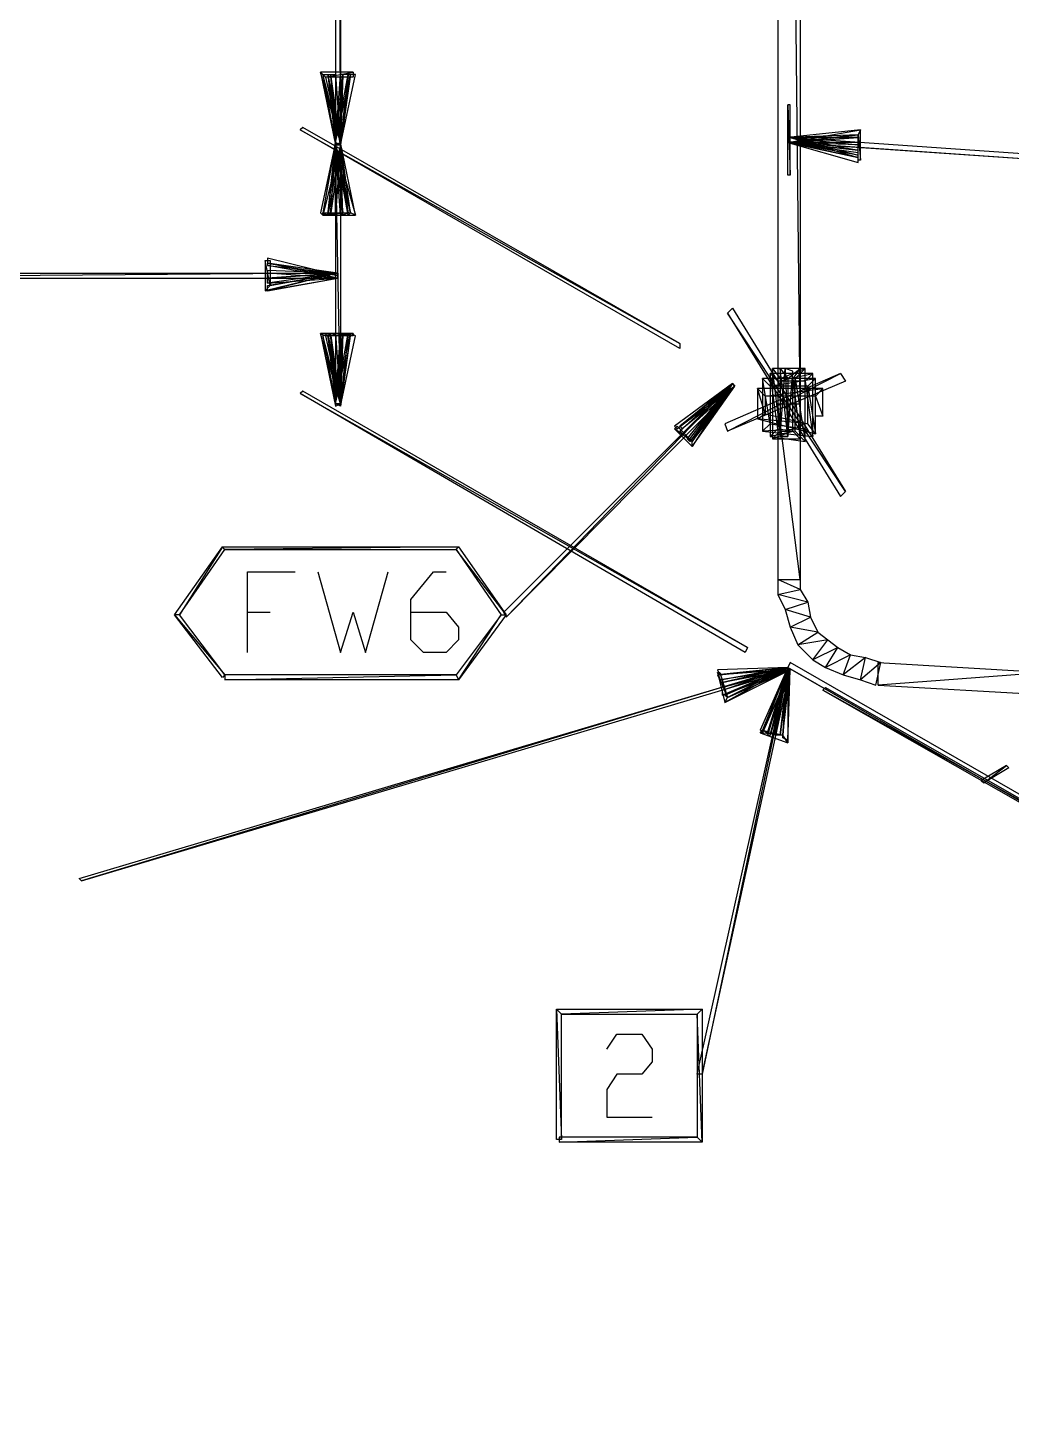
# Model space of a CAD drawing. Header units: millimetres. Extents: x 0 to 818, y 0 to 746.
# Drawn here: x 294 to 341, y 213.3 to 279.2 of the extents above; entities that cross this region are included whole.
import ezdxf

# ---------------------------------------------------------------- set-up
doc = ezdxf.new("R2010")
doc.units = ezdxf.units.MM
doc.layers.add('DIAGRAM_IMAGE', color=7, linetype='Continuous')
doc.layers.add('DIAGRAM_VECTOR', color=4, linetype='Continuous')
picture_1 = doc.add_image_def('image1.png', size_in_pixel=(3409, 3109))

msp = doc.modelspace()

# ---------------------------------------------------------------- linework, layer by layer
at = {"layer": 'DIAGRAM_VECTOR'}
for p, q in [((308.92, 273.64), (308.68, 434.44)), ((308.68, 434.44), (308.68, 273.64)), ((308.92, 273.64), (308.68, 434.44)), ((308.92, 434.44), (308.92, 273.64)), ((330.88, 261.28), (329.8, 356.56)), ((329.8, 356.56), (329.8, 261.28)), ((330.88, 261.28), (329.8, 356.56)), ((330.88, 356.56), (330.88, 261.28)), ((308.92, 273.76), (307.96, 277.12)), ((307.96, 277.12), (308.68, 273.64)), ((308.92, 273.76), (307.96, 277.12)), ((307.96, 277.12), (308.2, 276.88)), ((307.96, 277.12), (308.2, 276.88)), ((309.52, 277.12), (307.96, 277.12)), ((308.2, 276.88), (309.52, 277.12)), ((308.2, 276.88), (309.52, 277.12)), ((309.52, 277.12), (309.52, 276.88)), ((308.92, 273.76), (308.08, 277)), ((308.08, 277), (308.68, 273.64)), ((308.92, 273.76), (308.08, 277)), ((308.08, 277), (308.32, 277)), ((308.2, 276.88), (308.92, 273.76)), ((309.52, 276.88), (308.2, 276.88)), ((308.32, 277), (308.92, 273.76)), ((308.92, 273.64), (308.32, 277)), ((308.32, 277), (308.68, 273.64)), ((308.92, 273.64), (308.32, 277)), ((308.32, 277), (308.44, 277)), ((308.44, 277), (308.92, 273.64)), ((308.92, 273.64), (308.44, 277)), ((308.44, 277), (308.68, 273.64)), ((308.92, 273.64), (308.44, 277)), ((308.44, 277), (308.68, 277)), ((308.68, 273.76), (309.4, 277)), ((308.68, 273.76), (309.28, 277)), ((308.68, 273.64), (309.04, 277)), ((308.68, 273.64), (308.92, 277)), ((308.68, 277), (308.92, 273.64)), ((309.4, 277), (308.92, 273.64)), ((308.92, 273.64), (309.64, 277)), ((309.4, 277), (308.92, 273.64)), ((309.28, 277), (308.92, 273.64)), ((308.92, 273.64), (309.4, 277)), ((309.28, 277), (308.92, 273.64)), ((309.04, 277), (308.92, 273.64)), ((308.92, 273.64), (309.28, 277)), ((309.04, 277), (308.92, 273.64)), ((309.04, 277), (308.92, 277)), ((308.92, 277), (308.92, 273.64)), ((308.92, 273.64), (309.04, 277)), ((308.92, 277), (308.92, 273.64)), ((309.28, 277), (309.04, 277)), ((309.4, 277), (309.28, 277)), ((309.64, 277), (309.4, 277)), ((330.4, 275.56), (330.28, 275.56)), ((330.28, 275.56), (330.4, 272.2)), ((330.28, 275.56), (330.4, 272.2)), ((330.28, 272.2), (330.28, 275.56)), ((330.4, 272.2), (330.4, 275.56)), ((307.12, 274.48), (307, 274.36)), ((325.12, 264.16), (307.12, 274.48)), ((307, 274.36), (325.12, 264.16)), ((307, 274.36), (325.12, 264.16)), ((325.12, 263.92), (307, 274.36)), ((330.28, 273.76), (333.76, 274.36)), ((333.76, 274.36), (330.28, 274)), ((330.28, 273.76), (333.76, 274.36)), ((333.64, 274.12), (330.28, 273.76)), ((330.28, 273.76), (333.64, 274.12)), ((333.64, 274.12), (330.28, 274)), ((330.28, 273.76), (333.64, 274.12)), ((330.28, 273.76), (333.64, 274.12)), ((333.64, 274.12), (330.28, 274)), ((330.28, 273.76), (333.64, 274.12)), ((330.28, 273.76), (330.4, 274)), ((330.28, 274), (330.28, 273.76)), ((330.28, 273.76), (330.4, 274)), ((330.28, 274), (330.28, 273.76)), ((333.64, 274), (330.28, 273.76)), ((330.28, 273.76), (330.4, 274)), ((330.28, 274), (330.28, 273.76)), ((333.64, 274), (330.28, 273.76)), ((330.28, 273.76), (330.28, 274)), ((330.28, 274), (333.64, 273.64)), ((330.28, 274), (330.28, 273.76)), ((330.28, 273.76), (333.64, 274)), ((333.64, 274), (330.28, 274)), ((330.28, 273.76), (333.64, 274)), ((330.28, 274), (330.28, 273.76)), ((561.16, 258.04), (330.28, 274)), ((330.4, 274), (333.64, 273.04)), ((330.4, 274), (333.64, 273.16)), ((330.4, 274), (333.64, 273.4)), ((333.76, 274.36), (333.64, 274.12)), ((333.76, 274.36), (333.64, 274.12)), ((333.64, 274.12), (333.76, 272.92)), ((333.64, 274.12), (333.76, 272.92)), ((333.64, 272.92), (333.64, 274.12)), ((333.64, 274.12), (333.64, 274)), ((333.64, 274.12), (333.64, 274)), ((333.64, 274), (333.64, 273.76)), ((333.76, 272.92), (333.76, 274.36)), ((308.68, 273.76), (307.96, 270.4)), ((308.08, 270.28), (308.68, 273.76)), ((308.08, 270.28), (308.68, 273.76)), ((308.68, 273.76), (308.08, 270.4)), ((308.92, 273.64), (308.08, 270.28)), ((308.32, 270.28), (308.68, 273.76)), ((308.32, 270.28), (308.68, 273.76)), ((308.92, 273.64), (308.32, 270.28)), ((308.68, 273.64), (308.32, 270.4)), ((308.44, 270.28), (308.68, 273.64)), ((308.44, 270.28), (308.68, 273.64)), ((308.92, 273.64), (308.44, 270.28)), ((308.68, 273.64), (308.44, 270.4)), ((308.68, 273.76), (308.92, 273.64)), ((308.92, 273.76), (308.68, 273.64)), ((308.68, 273.76), (308.92, 273.64)), ((308.92, 273.76), (308.68, 273.64)), ((308.92, 273.64), (308.68, 273.76)), ((308.68, 273.64), (308.92, 273.76)), ((308.92, 273.64), (308.68, 273.76)), ((308.68, 273.64), (308.92, 273.76)), ((308.68, 273.64), (309.64, 270.28)), ((308.68, 273.64), (309.64, 270.28)), ((309.4, 270.4), (308.68, 273.64)), ((308.68, 273.64), (309.4, 270.4)), ((308.68, 273.64), (309.4, 270.4)), ((309.28, 270.28), (308.68, 273.64)), ((308.68, 273.64), (308.92, 273.64)), ((308.92, 273.64), (308.68, 273.64)), ((308.68, 273.64), (309.28, 270.4)), ((308.68, 273.64), (309.28, 270.4)), ((309.04, 270.28), (308.68, 273.64)), ((308.68, 270.28), (308.68, 273.64)), ((308.68, 270.28), (308.68, 273.64)), ((308.68, 273.64), (308.92, 273.64)), ((308.92, 273.64), (308.68, 270.28)), ((308.92, 273.64), (308.68, 273.64)), ((308.68, 273.64), (309.04, 270.4)), ((308.68, 273.64), (309.04, 270.4)), ((308.92, 270.28), (308.68, 273.64)), ((308.92, 261.28), (308.68, 273.64)), ((308.68, 273.64), (308.68, 261.28)), ((308.92, 261.28), (308.68, 273.64)), ((308.68, 273.64), (308.92, 273.64)), ((308.92, 273.64), (308.68, 273.64)), ((308.68, 273.64), (308.92, 273.64)), ((308.92, 273.64), (308.68, 273.64)), ((308.68, 273.64), (308.92, 273.64)), ((308.68, 273.64), (308.92, 273.64)), ((309.64, 270.28), (308.92, 273.76)), ((309.4, 270.4), (308.92, 273.76)), ((309.28, 270.4), (308.92, 273.64)), ((309.04, 270.4), (308.92, 273.64)), ((308.92, 273.64), (308.92, 261.28)), ((333.64, 273.04), (330.28, 273.76)), ((330.28, 273.76), (333.64, 272.8)), ((333.64, 273.04), (330.28, 273.76)), ((333.64, 273.16), (330.28, 273.76)), ((330.28, 273.76), (333.64, 273.04)), ((333.64, 273.16), (330.28, 273.76)), ((333.64, 273.4), (330.28, 273.76)), ((330.28, 273.76), (333.64, 273.28)), ((333.64, 273.4), (330.28, 273.76)), ((333.64, 273.64), (330.28, 273.76)), ((330.28, 273.76), (333.64, 273.4)), ((333.64, 273.64), (330.28, 273.76)), ((333.64, 273.76), (330.28, 273.76)), ((330.28, 273.76), (561.16, 258.04)), ((330.28, 273.76), (561.16, 258.04)), ((561.16, 257.8), (330.28, 273.76)), ((333.64, 273.4), (333.64, 273.64)), ((333.64, 273.28), (333.64, 273.4)), ((333.64, 273.04), (333.64, 273.16)), ((333.64, 272.8), (333.64, 273.04)), ((333.76, 272.92), (333.64, 272.92)), ((330.4, 272.2), (330.28, 272.2)), ((307.96, 270.4), (308.08, 270.28)), ((309.4, 270.4), (308.08, 270.28)), ((309.4, 270.4), (308.08, 270.28)), ((308.08, 270.28), (308.08, 270.4)), ((308.08, 270.4), (309.4, 270.4)), ((308.08, 270.4), (308.32, 270.28)), ((308.08, 270.28), (309.64, 270.28)), ((308.32, 270.4), (308.44, 270.28)), ((308.44, 270.4), (308.68, 270.28)), ((309.04, 270.4), (308.92, 270.28)), ((309.28, 270.4), (309.04, 270.28)), ((309.4, 270.4), (309.28, 270.28)), ((309.64, 270.28), (309.4, 270.4)), ((309.64, 270.28), (309.4, 270.4)), ((305.56, 266.92), (305.32, 268.12)), ((305.32, 268.12), (305.32, 266.68)), ((305.56, 266.92), (305.32, 268.12)), ((305.32, 268.12), (305.56, 268.12)), ((305.44, 268.24), (305.44, 268)), ((308.8, 267.4), (305.44, 268.24)), ((305.44, 268), (308.8, 267.4)), ((305.44, 268), (308.8, 267.4)), ((308.8, 267.28), (305.44, 268)), ((305.44, 268), (305.44, 267.88)), ((308.8, 267.52), (305.44, 268)), ((305.44, 268), (305.44, 267.88)), ((308.8, 267.52), (305.44, 268)), ((305.44, 267.88), (308.8, 267.52)), ((305.44, 267.88), (308.8, 267.52)), ((308.8, 267.28), (305.44, 267.88)), ((305.44, 267.88), (308.8, 267.52)), ((305.44, 267.88), (308.8, 267.52)), ((308.8, 267.28), (305.44, 267.88)), ((305.56, 268.12), (305.56, 266.92)), ((308.8, 267.52), (280.12, 267.28)), ((308.8, 267.52), (280.12, 267.28)), ((280.12, 267.52), (308.8, 267.52)), ((280.12, 267.28), (308.8, 267.28)), ((308.8, 267.52), (305.32, 266.68)), ((308.8, 267.52), (305.32, 266.68)), ((305.32, 266.68), (308.8, 267.28)), ((305.44, 267.64), (305.44, 267.52)), ((308.8, 267.52), (305.44, 267.64)), ((308.8, 267.52), (305.44, 266.68)), ((308.8, 267.52), (305.44, 266.68)), ((305.44, 266.92), (308.8, 267.52)), ((308.8, 267.52), (305.44, 267.04)), ((308.8, 267.52), (305.44, 267.04)), ((305.44, 267.28), (308.8, 267.52)), ((305.44, 267.52), (308.8, 267.52)), ((305.44, 267.52), (308.8, 267.52)), ((308.8, 267.28), (305.44, 267.52)), ((308.8, 267.52), (305.44, 267.28)), ((308.8, 267.52), (305.44, 267.28)), ((305.44, 267.28), (305.44, 267.52)), ((305.44, 267.52), (308.8, 267.52)), ((305.44, 266.68), (308.8, 267.28)), ((305.44, 267.04), (308.8, 267.28)), ((305.44, 267.04), (305.44, 267.28)), ((305.44, 267.28), (308.8, 267.28)), ((305.56, 266.92), (308.8, 267.52)), ((308.8, 267.28), (308.8, 267.52)), ((308.8, 267.52), (308.8, 267.28)), ((308.8, 267.28), (308.8, 267.52)), ((308.8, 267.52), (308.8, 267.28)), ((308.8, 267.28), (308.8, 267.52)), ((308.8, 267.52), (308.8, 267.28)), ((308.8, 267.28), (308.8, 267.52)), ((308.8, 267.28), (308.8, 267.52)), ((308.8, 267.4), (308.8, 267.28)), ((305.32, 266.68), (305.56, 266.92)), ((305.32, 266.68), (305.56, 266.92)), ((305.44, 266.68), (305.44, 266.92)), ((327.4, 265.6), (327.64, 265.84)), ((333.04, 257.08), (327.4, 265.6)), ((327.4, 265.6), (332.8, 256.84)), ((333.04, 257.08), (327.4, 265.6)), ((327.64, 265.84), (333.04, 257.08)), ((308.92, 261.28), (307.96, 264.64)), ((307.96, 264.64), (308.68, 261.16)), ((308.92, 261.28), (307.96, 264.64)), ((307.96, 264.64), (308.2, 264.52)), ((307.96, 264.64), (308.2, 264.52)), ((309.52, 264.64), (307.96, 264.64)), ((308.08, 264.52), (308.32, 264.64)), ((308.2, 264.52), (309.52, 264.64)), ((308.2, 264.52), (309.52, 264.64)), ((308.32, 264.64), (308.92, 261.28)), ((308.32, 264.52), (308.44, 264.64)), ((308.44, 264.64), (308.92, 261.28)), ((308.44, 264.52), (308.68, 264.64)), ((308.68, 261.28), (309.4, 264.64)), ((308.68, 261.28), (309.28, 264.64)), ((308.68, 261.28), (309.04, 264.64)), ((308.68, 261.28), (308.92, 264.64)), ((308.68, 264.64), (308.92, 261.28)), ((309.4, 264.64), (308.92, 261.16)), ((309.4, 264.64), (308.92, 261.16)), ((309.28, 264.64), (308.92, 261.28)), ((309.28, 264.64), (308.92, 261.28)), ((309.04, 264.64), (308.92, 261.28)), ((309.04, 264.64), (308.92, 261.28)), ((309.04, 264.52), (308.92, 264.64)), ((308.92, 264.64), (308.92, 261.28)), ((308.92, 264.64), (308.92, 261.28)), ((309.28, 264.52), (309.04, 264.64)), ((309.4, 264.52), (309.28, 264.64)), ((309.64, 264.52), (309.4, 264.64)), ((309.52, 264.64), (309.52, 264.52)), ((308.92, 261.28), (308.08, 264.52)), ((308.08, 264.52), (308.68, 261.28)), ((308.92, 261.28), (308.08, 264.52)), ((308.2, 264.52), (308.92, 261.28)), ((309.52, 264.52), (308.2, 264.52)), ((308.92, 261.28), (308.32, 264.52)), ((308.32, 264.52), (308.68, 261.28)), ((308.92, 261.28), (308.32, 264.52)), ((308.92, 261.28), (308.44, 264.52)), ((308.44, 264.52), (308.68, 261.28)), ((308.92, 261.28), (308.44, 264.52)), ((308.92, 261.16), (309.64, 264.52)), ((308.92, 261.28), (309.4, 264.52)), ((308.92, 261.28), (309.28, 264.52)), ((308.92, 261.28), (309.04, 264.52)), ((325.12, 264.16), (325.12, 263.92)), ((332.8, 262.72), (327.28, 260.32)), ((327.4, 259.96), (332.8, 262.72)), ((327.4, 259.96), (332.8, 262.72)), ((329.8, 260.08), (329.44, 262.72)), ((329.44, 262.72), (329.44, 259.72)), ((329.8, 260.08), (329.44, 262.72)), ((329.44, 262.72), (329.8, 262.36)), ((329.44, 262.72), (329.8, 262.36)), ((331.48, 262.72), (329.44, 262.72)), ((329.92, 259.96), (329.56, 262.96)), ((329.56, 262.96), (329.56, 259.6)), ((329.92, 259.96), (329.56, 262.96)), ((329.56, 262.96), (329.92, 262.48)), ((329.56, 262.96), (329.92, 262.48)), ((331.12, 262.96), (329.56, 262.96)), ((329.8, 262.36), (331.48, 262.72)), ((329.8, 262.36), (331.48, 262.72)), ((329.92, 259.72), (330.16, 262.96)), ((330.28, 259.72), (329.92, 262.96)), ((329.92, 262.96), (329.92, 259.72)), ((330.28, 259.72), (329.92, 262.96)), ((329.92, 262.96), (330.28, 262.48)), ((329.92, 262.96), (330.28, 262.48)), ((330.88, 262.96), (329.92, 262.96)), ((329.92, 262.48), (331.12, 262.96)), ((329.92, 262.48), (331.12, 262.96)), ((330.52, 262.84), (330.16, 262.96)), ((330.16, 262.96), (330.28, 259.72)), ((330.16, 262.96), (330.28, 259.72)), ((330.28, 262.48), (330.88, 262.96)), ((330.28, 262.48), (330.88, 262.96)), ((330.28, 259.72), (330.52, 262.84)), ((330.88, 262.96), (330.52, 262.48)), ((330.88, 262.96), (330.52, 262.48)), ((331.12, 262.96), (330.64, 262.48)), ((331.12, 262.96), (330.64, 262.48)), ((330.88, 259.6), (330.88, 262.96)), ((331.12, 259.48), (331.12, 262.96)), ((331.48, 262.72), (331.12, 262.36)), ((331.48, 262.72), (331.12, 262.36)), ((331.48, 259.72), (331.48, 262.72)), ((332.8, 262.72), (333.04, 262.36)), ((316.72, 251.32), (327.64, 262.24)), ((327.64, 262.24), (316.84, 251.08)), ((327.64, 262.24), (316.84, 251.08)), ((316.84, 251.08), (327.76, 262.12)), ((327.64, 262.24), (324.88, 260.2)), ((325, 260.08), (327.64, 262.24)), ((325, 260.08), (327.64, 262.24)), ((327.76, 262.12), (325, 260.08)), ((327.64, 262.24), (325.12, 260.2)), ((327.64, 262.24), (325.12, 260.2)), ((327.64, 262.24), (325.12, 259.96)), ((325.24, 260.08), (327.64, 262.24)), ((325.24, 260.08), (327.64, 262.24)), ((325.24, 260.08), (327.64, 262.24)), ((325.24, 260.08), (327.64, 262.24)), ((325.24, 259.84), (327.64, 262.24)), ((325.24, 259.84), (327.64, 262.24)), ((327.76, 262.12), (325.24, 260.08)), ((327.76, 262.12), (325.24, 260.08)), ((327.76, 262.12), (325.24, 259.84)), ((325.48, 259.6), (327.64, 262.24)), ((325.6, 259.6), (327.64, 262.24)), ((325.6, 259.6), (327.64, 262.24)), ((327.64, 262.24), (325.6, 259.48)), ((327.64, 262.24), (325.6, 259.48)), ((325.6, 259.48), (327.76, 262.12)), ((327.64, 262.24), (325.72, 259.24)), ((327.64, 262.24), (325.72, 259.24)), ((325.72, 259.48), (327.64, 262.24)), ((327.64, 262.24), (325.72, 259.48)), ((327.64, 262.24), (325.72, 259.48)), ((327.64, 262.24), (325.72, 259.48)), ((327.64, 262.24), (325.72, 259.48)), ((325.72, 259.24), (327.76, 262.12)), ((325.72, 259.48), (327.76, 262.12)), ((325.72, 259.48), (327.76, 262.12)), ((333.04, 262.36), (327.4, 259.96)), ((327.64, 262.24), (327.76, 262.12)), ((327.76, 262.12), (327.64, 262.24)), ((327.64, 262.24), (327.76, 262.12)), ((327.76, 262.12), (327.64, 262.24)), ((327.64, 262.24), (327.76, 262.12)), ((327.76, 262.12), (327.64, 262.24)), ((327.64, 262.24), (327.76, 262.12)), ((327.76, 262.12), (327.64, 262.24)), ((327.76, 262.12), (327.64, 262.24)), ((329.2, 260.8), (328.84, 262)), ((328.84, 262), (328.84, 260.56)), ((329.2, 260.8), (328.84, 262)), ((328.84, 262), (329.2, 261.64)), ((328.84, 262), (329.2, 261.64)), ((331.96, 262), (328.84, 262)), ((329.44, 260.32), (329.08, 262.48)), ((329.08, 262.48), (329.08, 259.96)), ((329.44, 260.32), (329.08, 262.48)), ((329.08, 262.48), (329.44, 262.12)), ((329.08, 262.48), (329.44, 262.12)), ((331.6, 262.48), (329.08, 262.48)), ((329.2, 261.64), (331.96, 262)), ((329.2, 261.64), (331.96, 262)), ((329.44, 262.12), (331.6, 262.48)), ((329.44, 262.12), (331.6, 262.48)), ((329.44, 262.12), (329.44, 260.32)), ((331.24, 262.12), (329.44, 262.12)), ((329.8, 262.36), (329.8, 260.08)), ((331.12, 262.36), (329.8, 262.36)), ((329.92, 262.48), (329.92, 259.96)), ((330.64, 262.48), (329.92, 262.48)), ((330.28, 262.48), (330.28, 259.72)), ((330.52, 262.48), (330.28, 262.48)), ((330.52, 262.48), (330.88, 259.6)), ((330.52, 262.48), (330.88, 259.6)), ((330.52, 259.96), (330.52, 262.48)), ((330.64, 262.48), (331.12, 259.48)), ((330.64, 262.48), (331.12, 259.48)), ((330.64, 259.96), (330.64, 262.48)), ((331.12, 262.36), (331.48, 259.72)), ((331.12, 262.36), (331.48, 259.72)), ((331.12, 260.08), (331.12, 262.36)), ((331.6, 262.48), (331.24, 262.12)), ((331.6, 262.48), (331.24, 262.12)), ((331.24, 262.12), (331.6, 259.84)), ((331.24, 262.12), (331.6, 259.84)), ((331.24, 260.32), (331.24, 262.12)), ((331.6, 259.84), (331.6, 262.48)), ((331.96, 262), (331.6, 261.64)), ((331.96, 262), (331.6, 261.64)), ((331.96, 260.68), (331.96, 262)), ((307.12, 261.88), (307, 261.76)), ((307, 261.76), (328.36, 249.64)), ((307, 261.76), (328.36, 249.64)), ((328.24, 249.4), (307, 261.76)), ((328.36, 249.64), (307.12, 261.88)), ((308.92, 261.16), (308.68, 261.28)), ((308.68, 261.16), (308.92, 261.28)), ((308.92, 261.28), (308.68, 261.28)), ((308.68, 261.28), (308.92, 261.28)), ((308.92, 261.28), (308.68, 261.28)), ((308.68, 261.28), (308.92, 261.28)), ((308.92, 261.28), (308.68, 261.28)), ((308.68, 261.28), (308.92, 261.28)), ((308.68, 261.28), (308.92, 261.28)), ((329.2, 261.64), (329.2, 260.8)), ((331.6, 261.64), (329.2, 261.64)), ((330.88, 252.88), (329.8, 261.28)), ((329.8, 261.28), (329.8, 252.88)), ((330.88, 252.88), (329.8, 261.28)), ((329.8, 261.28), (330.88, 261.28)), ((329.8, 261.28), (330.88, 261.28)), ((330.88, 261.28), (330.88, 252.88)), ((331.6, 261.64), (331.96, 260.68)), ((331.6, 261.64), (331.96, 260.68)), ((331.6, 260.68), (331.6, 261.64)), ((328.84, 260.56), (329.2, 260.8)), ((328.84, 260.56), (329.2, 260.8)), ((329.2, 260.8), (331.24, 260.32)), ((331.96, 260.68), (331.6, 260.68)), ((324.88, 260.2), (325, 260.08)), ((324.88, 260.08), (325, 260.2)), ((325.72, 259.48), (324.88, 260.08)), ((324.88, 260.08), (325.72, 259.24)), ((325.72, 259.48), (324.88, 260.08)), ((325, 260.2), (325.72, 259.48)), ((325.12, 260.2), (325.24, 260.08)), ((325.12, 260.2), (325.24, 260.08)), ((325.12, 259.96), (325.24, 259.84)), ((327.28, 260.32), (327.4, 259.96)), ((331.24, 260.32), (328.84, 260.56)), ((328.84, 260.56), (331.6, 259.84)), ((331.24, 260.32), (328.84, 260.56)), ((329.08, 259.96), (329.44, 260.32)), ((329.08, 259.96), (329.44, 260.32)), ((331.12, 260.08), (329.08, 259.96)), ((331.12, 260.08), (329.08, 259.96)), ((329.08, 259.96), (331.48, 259.72)), ((329.44, 260.32), (331.12, 260.08)), ((329.44, 259.72), (329.8, 260.08)), ((329.44, 259.72), (329.8, 260.08)), ((330.64, 259.96), (329.44, 259.72)), ((330.64, 259.96), (329.44, 259.72)), ((330.52, 259.96), (329.56, 259.6)), ((330.52, 259.96), (329.56, 259.6)), ((329.56, 259.6), (329.92, 259.96)), ((329.56, 259.6), (329.92, 259.96)), ((329.8, 260.08), (330.64, 259.96)), ((329.92, 259.96), (330.52, 259.96)), ((330.88, 259.6), (330.52, 259.96)), ((330.88, 259.6), (330.52, 259.96)), ((331.12, 259.48), (330.64, 259.96)), ((331.12, 259.48), (330.64, 259.96)), ((331.48, 259.72), (331.12, 260.08)), ((331.48, 259.72), (331.12, 260.08)), ((331.6, 259.84), (331.24, 260.32)), ((331.6, 259.84), (331.24, 260.32)), ((325.6, 259.48), (325.48, 259.6)), ((325.72, 259.48), (325.6, 259.6)), ((325.72, 259.48), (325.6, 259.6)), ((325.72, 259.24), (325.72, 259.48)), ((325.72, 259.24), (325.72, 259.48)), ((329.44, 259.72), (331.12, 259.48)), ((329.56, 259.6), (330.88, 259.6)), ((330.28, 259.72), (329.92, 259.72)), ((329.92, 259.72), (330.28, 259.72)), ((332.8, 256.84), (333.04, 257.08)), ((301, 251.2), (303.28, 254.44)), ((303.28, 254.44), (301.24, 251.2)), ((303.28, 254.44), (301.24, 251.2)), ((301.24, 251.2), (303.4, 254.32)), ((303.4, 254.32), (303.28, 254.44)), ((303.28, 254.44), (314.56, 254.44)), ((303.4, 254.32), (303.28, 254.44)), ((314.56, 254.44), (303.4, 254.32)), ((314.56, 254.44), (303.4, 254.32)), ((303.4, 254.32), (314.44, 254.32)), ((314.44, 254.32), (314.56, 254.44)), ((314.44, 254.32), (314.56, 254.44)), ((316.84, 251.2), (314.44, 254.32)), ((314.44, 254.32), (316.6, 251.2)), ((316.84, 251.2), (314.44, 254.32)), ((314.56, 254.44), (316.84, 251.2)), ((304.48, 249.4), (304.48, 253.24)), ((304.48, 253.24), (306.76, 253.24)), ((307.84, 253.24), (308.92, 249.4)), ((310.12, 249.4), (311.2, 253.24)), ((312.28, 251.92), (313.36, 253.24)), ((313.36, 253.24), (313.96, 253.24)), ((330.88, 252.4), (329.8, 252.88)), ((329.8, 252.88), (329.8, 252.16)), ((330.88, 252.4), (329.8, 252.88)), ((329.8, 252.88), (330.88, 252.88)), ((329.8, 252.88), (330.88, 252.88)), ((330.88, 252.88), (330.88, 252.4)), ((329.8, 252.16), (330.88, 252.4)), ((329.8, 252.16), (330.88, 252.4)), ((331.24, 251.8), (329.8, 252.16)), ((329.8, 252.16), (330.16, 251.44)), ((331.24, 251.8), (329.8, 252.16)), ((330.88, 252.4), (331.24, 251.8)), ((312.28, 250), (312.28, 251.92)), ((330.16, 251.44), (331.24, 251.8)), ((330.16, 251.44), (331.24, 251.8)), ((331.36, 251.08), (330.16, 251.44)), ((330.16, 251.44), (330.4, 250.6)), ((331.36, 251.08), (330.16, 251.44)), ((331.24, 251.8), (331.36, 251.08)), ((301.24, 251.2), (301, 251.2)), ((301.24, 251.2), (301, 251.2)), ((301, 251.2), (303.4, 248.32)), ((301, 251.2), (303.4, 248.32)), ((303.28, 248.2), (301, 251.2)), ((303.4, 248.32), (301.24, 251.2)), ((304.48, 251.32), (305.56, 251.32)), ((308.92, 249.4), (309.52, 251.32)), ((309.52, 251.32), (310.12, 249.4)), ((312.28, 251.32), (313.96, 251.32)), ((313.96, 251.32), (314.56, 250.6)), ((316.6, 251.2), (314.44, 248.32)), ((314.56, 248.08), (316.6, 251.2)), ((314.56, 248.08), (316.6, 251.2)), ((316.84, 251.2), (314.56, 248.08)), ((316.6, 251.2), (316.84, 251.2)), ((316.6, 251.2), (316.84, 251.2)), ((316.84, 251.08), (316.72, 251.32)), ((330.4, 250.6), (331.36, 251.08)), ((330.4, 250.6), (331.36, 251.08)), ((331.36, 251.08), (331.72, 250.36)), ((314.56, 250.6), (314.56, 250)), ((331.72, 250.36), (330.4, 250.6)), ((330.4, 250.6), (330.76, 249.76)), ((331.72, 250.36), (330.4, 250.6)), ((330.76, 249.76), (331.72, 250.36)), ((330.76, 249.76), (331.72, 250.36)), ((331.72, 250.36), (332.2, 250)), ((312.88, 249.4), (312.28, 250)), ((313.96, 249.4), (312.88, 249.4)), ((314.56, 250), (313.96, 249.4)), ((328.36, 249.64), (328.24, 249.4)), ((332.2, 250), (330.76, 249.76)), ((332.2, 250), (330.76, 249.76)), ((330.76, 249.76), (331.48, 249.04)), ((331.48, 249.04), (332.2, 250)), ((331.48, 249.04), (332.2, 250)), ((332.68, 249.64), (331.48, 249.04)), ((332.68, 249.64), (331.48, 249.04)), ((332.08, 248.68), (332.68, 249.64)), ((332.08, 248.68), (332.68, 249.64)), ((332.2, 250), (332.68, 249.64)), ((332.68, 249.64), (333.28, 249.28)), ((330.4, 248.92), (330.28, 248.68)), ((459.64, 174.4), (330.4, 248.92)), ((331.48, 249.04), (332.08, 248.68)), ((333.28, 249.28), (332.08, 248.68)), ((333.28, 249.28), (332.08, 248.68)), ((332.92, 248.32), (333.28, 249.28)), ((332.92, 248.32), (333.28, 249.28)), ((334, 249.16), (332.92, 248.32)), ((334, 249.16), (332.92, 248.32)), ((333.28, 249.28), (334, 249.16)), ((333.76, 248.08), (334, 249.16)), ((333.76, 248.08), (334, 249.16)), ((334.72, 248.92), (333.76, 248.08)), ((334.72, 248.92), (333.76, 248.08)), ((334, 249.16), (334.72, 248.92)), ((334.48, 247.84), (334.72, 248.92)), ((334.6, 247.84), (334.6, 248.92)), ((334.6, 248.92), (342.76, 248.44)), ((296.44, 238.6), (330.28, 248.68)), ((330.28, 248.68), (296.56, 238.48)), ((330.28, 248.68), (296.56, 238.48)), ((296.56, 238.48), (330.4, 248.56)), ((303.4, 248.32), (303.28, 248.2)), ((303.4, 248.32), (303.4, 248.08)), ((303.4, 248.08), (314.44, 248.32)), ((314.44, 248.32), (303.4, 248.32)), ((303.4, 248.08), (314.44, 248.32)), ((314.56, 248.08), (303.4, 248.08)), ((314.44, 248.32), (314.56, 248.08)), ((314.44, 248.32), (314.56, 248.08)), ((325.96, 229.24), (330.28, 248.68)), ((330.28, 248.68), (326.2, 229.24)), ((330.28, 248.68), (326.2, 229.24)), ((326.2, 229.24), (330.4, 248.56)), ((330.28, 248.68), (326.92, 248.56)), ((330.28, 248.68), (326.92, 248.32)), ((326.92, 248.56), (327.04, 248.32)), ((327.4, 247.24), (326.92, 248.44)), ((326.92, 248.44), (327.28, 247)), ((327.4, 247.24), (326.92, 248.44)), ((326.92, 248.44), (327.04, 248.44)), ((326.92, 248.32), (327.04, 248.08)), ((327.04, 248.32), (330.28, 248.68)), ((327.04, 248.32), (330.28, 248.68)), ((327.04, 248.08), (330.28, 248.68)), ((327.04, 248.08), (330.28, 248.68)), ((330.28, 248.56), (327.04, 248.32)), ((330.28, 248.56), (327.04, 248.08)), ((327.04, 248.44), (327.4, 247.24)), ((327.16, 247.96), (330.28, 248.68)), ((330.28, 248.68), (327.16, 248.08)), ((327.16, 247.96), (330.28, 248.68)), ((327.16, 247.72), (330.28, 248.68)), ((330.28, 248.68), (327.16, 247.96)), ((327.16, 247.72), (330.28, 248.68)), ((330.28, 248.68), (327.16, 247.36)), ((330.28, 248.68), (327.16, 247.36)), ((327.16, 247.6), (330.28, 248.68)), ((330.4, 248.56), (327.16, 247.96)), ((330.4, 248.56), (327.16, 247.72)), ((327.16, 247.36), (330.4, 248.56)), ((327.16, 248.08), (327.16, 247.96)), ((330.28, 248.68), (327.28, 247)), ((330.28, 248.68), (327.28, 247)), ((327.28, 247.36), (330.28, 248.68)), ((327.28, 247.36), (330.28, 248.68)), ((327.28, 247), (330.4, 248.56)), ((327.4, 247.24), (330.28, 248.68)), ((330.28, 248.68), (327.4, 247.24)), ((330.28, 248.68), (327.4, 247.24)), ((330.28, 248.68), (327.4, 247.24)), ((330.28, 248.68), (327.4, 247.24)), ((327.4, 247.24), (330.4, 248.56)), ((327.4, 247.24), (330.4, 248.56)), ((330.28, 248.68), (328.96, 245.68)), ((330.28, 248.68), (328.96, 245.68)), ((329.08, 245.56), (330.28, 248.68)), ((329.08, 245.56), (330.28, 248.68)), ((329.08, 245.56), (330.28, 248.68)), ((329.08, 245.56), (330.28, 248.68)), ((330.28, 248.68), (329.08, 245.68)), ((330.4, 248.56), (329.08, 245.56)), ((330.4, 248.56), (329.08, 245.56)), ((329.32, 245.56), (330.28, 248.68)), ((329.32, 245.56), (330.28, 248.68)), ((330.28, 248.68), (329.32, 245.44)), ((330.4, 248.56), (329.32, 245.56)), ((329.44, 245.44), (330.28, 248.68)), ((329.44, 245.44), (330.28, 248.68)), ((330.4, 248.56), (329.44, 245.44)), ((329.68, 245.44), (330.28, 248.56)), ((329.92, 245.44), (330.28, 248.56)), ((330.28, 248.56), (329.92, 245.44)), ((329.92, 245.44), (330.4, 248.56)), ((330.28, 248.56), (329.92, 245.44)), ((330.04, 245.44), (330.28, 248.56)), ((330.04, 245.32), (330.28, 248.56)), ((330.28, 248.56), (330.04, 245.44)), ((330.04, 245.44), (330.4, 248.56)), ((330.28, 248.56), (330.04, 245.44)), ((330.28, 248.68), (330.4, 248.56)), ((330.28, 248.68), (330.4, 248.56)), ((330.28, 248.68), (330.4, 248.56)), ((330.28, 248.68), (330.4, 248.56)), ((330.4, 248.56), (330.28, 248.68)), ((330.28, 248.68), (459.64, 174.4)), ((330.28, 248.68), (459.64, 174.4)), ((459.64, 174.16), (330.28, 248.68)), ((330.28, 248.68), (330.28, 248.56)), ((330.4, 248.56), (330.28, 248.68)), ((330.28, 248.68), (330.28, 248.56)), ((330.4, 248.56), (330.28, 248.68)), ((330.28, 248.68), (330.4, 248.56)), ((330.4, 248.56), (330.28, 248.68)), ((330.28, 248.68), (330.4, 248.56)), ((330.4, 248.56), (330.28, 248.68)), ((330.4, 248.56), (330.28, 248.68)), ((330.4, 248.56), (330.28, 248.56)), ((330.28, 248.56), (330.28, 245.08)), ((330.28, 245.08), (330.4, 248.56)), ((330.28, 248.56), (330.28, 245.08)), ((330.4, 248.56), (330.28, 248.56)), ((330.28, 248.56), (330.28, 245.2)), ((330.28, 245.2), (330.4, 248.56)), ((330.28, 248.56), (330.28, 245.2)), ((330.4, 248.56), (330.28, 248.56)), ((330.4, 248.56), (330.28, 248.56)), ((332.08, 248.68), (332.92, 248.32)), ((332.92, 248.32), (333.76, 248.08)), ((333.76, 248.08), (334.48, 247.84)), ((342.76, 248.44), (334.6, 247.84)), ((342.76, 248.44), (334.6, 247.84)), ((327.16, 247.96), (327.16, 247.72)), ((327.16, 247.36), (327.16, 247.6)), ((331.96, 247.6), (332.08, 247.72)), ((348.04, 238.6), (331.96, 247.6)), ((331.96, 247.6), (347.92, 238.48)), ((348.04, 238.6), (331.96, 247.6)), ((332.08, 247.72), (348.04, 238.6)), ((334.6, 247.84), (342.76, 247.36)), ((327.4, 247.24), (327.28, 247.36)), ((327.4, 247.24), (327.28, 247.36)), ((327.28, 247), (327.4, 247.24)), ((327.28, 247), (327.4, 247.24)), ((328.96, 245.68), (329.08, 245.56)), ((328.96, 245.56), (329.08, 245.68)), ((328.96, 245.68), (329.08, 245.56)), ((330.04, 245.44), (328.96, 245.56)), ((328.96, 245.56), (330.28, 245.08)), ((330.04, 245.44), (328.96, 245.56)), ((329.08, 245.68), (330.04, 245.44)), ((329.08, 245.68), (329.32, 245.56)), ((329.32, 245.44), (329.44, 245.44)), ((329.92, 245.44), (329.68, 245.44)), ((330.04, 245.44), (329.92, 245.44)), ((330.28, 245.08), (330.04, 245.44)), ((330.28, 245.08), (330.04, 245.44)), ((330.28, 245.2), (330.04, 245.32)), ((340.72, 244), (339.52, 243.28)), ((339.64, 243.16), (340.72, 244)), ((339.64, 243.16), (340.72, 244)), ((340.84, 243.88), (339.64, 243.16)), ((340.72, 244), (340.84, 243.88)), ((339.52, 243.28), (339.64, 243.16)), ((296.56, 238.48), (296.44, 238.6)), ((319.48, 232.12), (319.24, 232.36)), ((319.24, 232.36), (326.2, 232.36)), ((319.48, 232.12), (319.24, 232.36)), ((319.24, 232.36), (319.48, 226.12)), ((319.24, 232.36), (319.48, 226.12)), ((319.24, 226.12), (319.24, 232.36)), ((326.2, 232.36), (319.48, 232.12)), ((326.2, 232.36), (319.48, 232.12)), ((325.96, 232.12), (326.2, 232.36)), ((325.96, 232.12), (326.2, 232.36)), ((326.2, 232.36), (326.2, 226)), ((319.48, 232.12), (325.96, 232.12)), ((319.48, 226.12), (319.48, 232.12)), ((326.2, 226), (325.96, 232.12)), ((325.96, 232.12), (325.96, 226.24)), ((326.2, 226), (325.96, 232.12)), ((321.64, 230.44), (322.12, 231.16)), ((322.12, 231.16), (323.32, 231.16)), ((323.32, 231.16), (323.8, 230.44)), ((323.8, 230.44), (323.8, 229.84)), ((323.8, 229.84), (323.32, 229.24)), ((322.12, 229.24), (321.64, 228.52)), ((323.32, 229.24), (322.12, 229.24)), ((326.2, 229.24), (325.96, 229.24)), ((321.64, 228.52), (321.64, 227.2)), ((321.64, 227.2), (323.8, 227.2)), ((319.48, 226.12), (319.24, 226.12)), ((319.36, 226.24), (319.36, 226)), ((319.36, 226), (325.96, 226.24)), ((325.96, 226.24), (319.36, 226.24)), ((319.36, 226), (325.96, 226.24)), ((326.2, 226), (319.36, 226)), ((325.96, 226.24), (326.2, 226)), ((325.96, 226.24), (326.2, 226))]:
    msp.add_line(p, q, dxfattribs=at)

# ---------------------------------------------------------------- pictures from other files: only their frames are drawn
at = {"layer": 'DIAGRAM_IMAGE'}
image = msp.add_image(picture_1, insert=(0, 0), size_in_units=(818, 746), dxfattribs=at)

doc.saveas('drawing.dxf')
